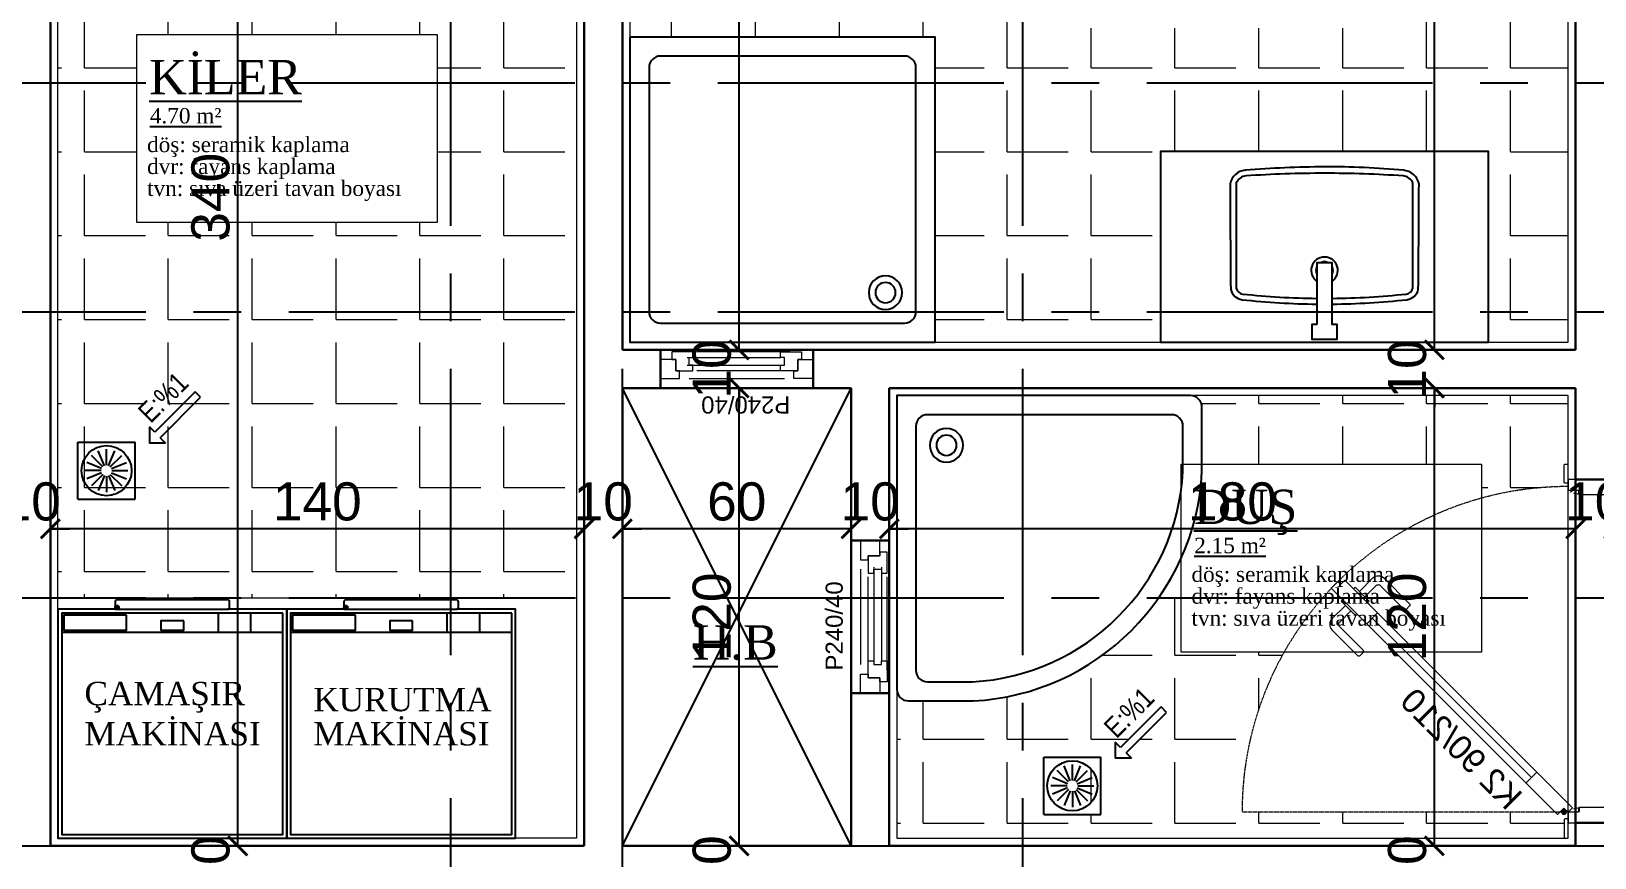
# Model space of a CAD drawing. Header units: millimetres. Extents: x 2778 to 13672, y 1832 to 5175.
# Drawn here: x 6771.6 to 7181.6, y 3662.1 to 3878.7 of the extents above; entities that cross this region are included whole.
import ezdxf

# ---------------------------------------------------------------- set-up
doc = ezdxf.new("R2010")
doc.units = ezdxf.units.MM
for name, pattern in [('CENTER2', [112.5, 75, -12.5, 12.5, -12.5]), ('DASHDOT2', [12.7, 6.35, -3.175, 0, -3.175]), ('DOTX2', [0.5, 0, -0.5])]:
    doc.linetypes.add(name, pattern=pattern)
doc.layers.add('7-DCR-FRN', color=8, linetype='Continuous')
doc.layers.add('Yazi', color=7, linetype='Continuous')
for name, color, linetype, lineweight in [('aks', 251, 'DASHDOT2', 35), ('duvar', 232, 'Continuous', 30), ('ince', 37, 'Continuous', 0), ('iz', 1, 'DOTX2', 20), ('kapı', 3, 'Continuous', 18), ('pencere', 4, 'Continuous', 18), ('sıva iç', 21, 'Continuous', 0), ('tefriş', 252, 'Continuous', 5), ('yazı', 11, 'Continuous', 20), ('z - tarama', 251, 'Continuous', 18), ('ölçü dış', 192, 'Continuous', 20), ('ÖLÇÜ İÇ', 7, 'Continuous', 9)]:
    doc.layers.add(name, color=color, linetype=linetype, lineweight=lineweight)
doc.styles.get("Standard").update_dxf_attribs({"font": 'arial.ttf'})
doc.styles.add('swis', font='swissc.ttf', dxfattribs={"height": 10})
doc.styles.add('Times roman', font='times.ttf')
doc.dimstyles.new('zulay iç ölçü', dxfattribs={"dimtxt": 10, "dimasz": 5, "dimexe": 0.18, "dimexo": 0, "dimgap": 2, "dimtad": 3, "dimdec": 0, "dimzin": 0, "dimdsep": 46, "dimtxsty": 'Standard', "dimblk": 'ARCHTICK', "dimcen": 0.09, "dimse1": 1, "dimse2": 1, "dimadec": 0, "dimazin": 0, "dimtfac": 1, "dimtdec": 0, "dimtix": 1, "dimtofl": 0, "dimtmove": 0, "dimatfit": 3, "dimldrblk": 'ARCHTICK', "dimfxl": 1, "dimtolj": 1, "dimtzin": 0, "dimarcsym": 0})
pattern_1 = [(0, (-1057024.51, 409725.164), (0, 22), [16, -6]), (90, (-1057024.51, 409725.164), (-22, 1e-15), [16, -6])]

# ---------------------------------------------------------------- blocks, each defined once
blk = doc.blocks.new('*U489')
at = {"layer": '7-DCR-FRN', "linetype": 'Continuous'}
for points in [[(15.5, 5, 0.414214), (15, 4.5), (15, 3, 0.414214), (15.5, 2.5), (44.5, 2.5, 0.414214), (45, 3), (45, 5), (60, 5), (60, 65), (0, 65), (0, 5)], [(45, 5), (15.5, 5, 0.414214), (15, 4.5), (15, 3, 0.414214), (15.5, 2.5), (44.5, 2.5, 0.414214), (45, 3)]]:
    blk.add_lwpolyline(points, format="xyb", close=True, dxfattribs=at)
for points in [[(1, 6), (59, 6), (59, 64), (1, 64)], [(1, 6), (59, 6), (59, 11), (1, 11)], [(1, 6), (18, 6), (18, 11), (1, 11)], [(27, 8), (33, 8), (33, 10.5), (27, 10.5)], [(42, 6.5), (58.5, 6.5), (58.5, 10.5), (42, 10.5)]]:
    blk.add_lwpolyline(points, close=True, dxfattribs=at)
blk.add_lwpolyline([(9.5, 6), (9.5, 11)], dxfattribs=at)
for radius in [0.5, 0.25]:
    blk.add_circle((44.5, 4.5), radius, dxfattribs=at)
blk = doc.blocks.new('eğim çizgisi')
at = {"layer": 'Yazi'}
for p, q in [((1343.11, 4120.2), (1332.51, 4109.59)), ((1333.92, 4108.18), (1344.53, 4118.78)), ((1344.53, 4118.78), (1343.11, 4120.2)), ((1331.09, 4111.01), (1331.09, 4106.76)), ((1332.51, 4109.59), (1331.09, 4111.01)), ((1312.34, 4092.04), (1312.34, 4107.04)), ((1312.34, 4107.04), (1327.34, 4107.04)), ((1319.31, 4100.84), (1317.69, 4104.74)), ((1319.84, 4100.95), (1319.84, 4105.17)), ((1320.38, 4100.84), (1322, 4104.74)), ((1327.34, 4092.04), (1327.34, 4107.04)), ((1335.34, 4106.76), (1331.09, 4106.76)), ((1333.92, 4108.18), (1335.34, 4106.76)), ((1318.54, 4100.08), (1314.65, 4101.7)), ((1318.85, 4100.54), (1315.87, 4103.52)), ((1320.84, 4100.54), (1323.82, 4103.52)), ((1321.14, 4100.08), (1325.04, 4101.7)), ((1318.44, 4099.54), (1314.22, 4099.54)), ((1318.54, 4099.01), (1314.65, 4097.39)), ((1318.85, 4098.55), (1315.87, 4095.57)), ((1319.31, 4098.24), (1317.69, 4094.35)), ((1319.84, 4098.14), (1319.84, 4093.92)), ((1320.38, 4098.24), (1322, 4094.35)), ((1320.84, 4098.55), (1323.82, 4095.57)), ((1321.14, 4099.01), (1325.04, 4097.39)), ((1321.25, 4099.54), (1325.47, 4099.54)), ((1312.34, 4092.04), (1327.34, 4092.04))]:
    blk.add_line(p, q, dxfattribs=at)
blk.add_circle((1319.84, 4099.54), 6.56, dxfattribs=at)
at = {"layer": 'Yazi', "style": 'swis'}
blk.add_text('E:%%%1', height=5.335, rotation=45, dxfattribs=at).set_placement((1331.42, 4111.73))
blk = doc.blocks.new('sadsfsfsf')
at = {"layer": 'ince'}
for p, q in [((0.7, 0), (-0.7, 0)), ((0, 0.7), (0, -0.7))]:
    blk.add_line(p, q, dxfattribs=at)
for radius in [0.6, 0.45]:
    blk.add_circle((0, 0), radius, dxfattribs=at)
blk = doc.blocks.new('eddeded')
at = {"layer": 'duvar'}
for p, q in [((-48.21, 54.38), (-38.21, 54.38)), ((-48.21, -35.62), (-38.21, -35.62))]:
    blk.add_line(p, q, dxfattribs=at)
at = {"layer": 'ince'}
blk.add_line((-26.6, -23.78), (15.13, 17.96), dxfattribs=at)
for points in [[(-50.21, 53.38), (-50.96, 53.38, -0.414214), (-51.21, 53.63), (-51.21, 58.13, -0.414214), (-50.96, 58.38), (-50.21, 58.38)], [(-36.21, 53.38), (-35.46, 53.38, 0.414214), (-35.21, 53.63), (-35.21, 58.13, 0.414214), (-35.46, 58.38), (-36.21, 58.38)], [(-50.21, -34.62), (-50.96, -34.62, 0.414214), (-51.21, -34.87), (-51.21, -39.37, 0.414214), (-50.96, -39.62), (-50.21, -39.62)], [(-36.21, -34.62), (-35.46, -34.62, -0.414214), (-35.21, -34.87), (-35.21, -39.37, -0.414214), (-35.46, -39.62), (-36.21, -39.62)]]:
    blk.add_lwpolyline(points, format="xyb", dxfattribs=at)
for points in [[(-39.11, 51.33), (-39.11, 50.38), (-37.81, 50.68), (-37.81, 50.81, -0.112206), (-37.91, 50.76), (-38.72, 50.57, -0.482314), (-39.02, 50.82), (-39.02, 51.24, -0.414214), (-38.77, 51.49), (-37.97, 51.49, -0.170049), (-37.81, 51.43), (-37.81, 51.58), (-38.86, 51.58, 0.414214)], [(17.08, 23.59), (18.49, 25), (14.96, 28.54, 0.414214), (12.13, 28.54), (5.41, 21.82, 0.414214), (5.41, 21.11), (6.12, 20.4, 0.414214), (6.83, 20.4), (12.84, 26.41, -0.414214), (14.25, 26.41)], [(20.76, 19.91), (22.17, 21.32), (25.71, 17.79, -0.414214), (25.71, 14.96), (18.99, 8.24, -0.414214), (18.28, 8.24), (17.58, 8.95, -0.414214), (17.58, 9.66), (23.59, 15.67, 0.414214), (23.59, 17.08)], [(-39.11, -31.62), (-39.11, -32.57, 0.414214), (-38.86, -32.82), (-37.81, -32.82), (-37.81, -32.67, -0.170049), (-37.97, -32.73), (-38.77, -32.73, -0.414214), (-39.02, -32.48), (-39.02, -32.06, -0.482314), (-38.72, -31.81), (-37.91, -32, -0.112206), (-37.81, -32.05), (-37.81, -31.92)]]:
    blk.add_lwpolyline(points, format="xyb", close=True, dxfattribs=at)
for points in [[(20.04, 25.7), (19.62, 26.12), (15.96, 22.47), (16.38, 22.04)], [(22.87, 22.87), (23.29, 22.44), (19.64, 18.79), (19.21, 19.21)]]:
    blk.add_lwpolyline(points, dxfattribs=at)
at = {"layer": 'iz', "ltscale": 0.1}
for p, q in [((-48.21, -35.62), (-48.21, 54.38)), ((-38.21, -35.62), (-38.21, 54.38)), ((-36.21, -32.82), (49.19, -32.82))]:
    blk.add_line(p, q, dxfattribs=at)
blk.add_arc((-36.22, -32.83), 85.41, 0.0042, 89.9958, dxfattribs=at)
at = {"layer": 'kapı'}
for p, q in [((13.72, 19.37), (16.54, 16.54)), ((-28.02, -22.36), (-25.19, -25.19))]:
    blk.add_line(p, q, dxfattribs=at)
for points in [[(-36.21, 54.38), (-36.21, 51.58), (-38.86, 51.58, 0.414214), (-39.11, 51.33), (-39.11, 50.38), (-50.21, 50.38), (-50.21, 54.38)], [(-50.21, -35.62), (-50.21, -31.62), (-39.11, -31.62), (-39.11, -32.57, 0.414214), (-38.86, -32.82), (-36.21, -32.82), (-36.21, -35.62), (-36.21, -35.62)]]:
    blk.add_lwpolyline(points, format="xyb", dxfattribs=at)
blk.add_lwpolyline([(-36.21, -32.82), (-35.15, -31.76), (-33.46, -33.46), (25.87, 25.87), (24.17, 27.57), (23.47, 26.86), (22.33, 27.99), (-37.35, -31.69), (-36.21, -32.82)], dxfattribs=at)
at = {"layer": 'sıva iç'}
for p, q in [((-48.21, 54.38), (-50.21, 54.38)), ((-38.21, 54.38), (-36.21, 54.38)), ((-48.21, -35.62), (-50.21, -35.62)), ((-36.21, -35.62), (-38.21, -35.62))]:
    blk.add_line(p, q, dxfattribs=at)
at = {"layer": 'ölçü dış'}
blk.add_line((-38.21, -35.62), (-48.21, -35.62), dxfattribs=at)
at = {"layer": 'ince', "rotation": 90}
blk.add_blockref('sadsfsfsf', (-35.15, -32.82), dxfattribs=at)
at = {"layer": 'yazı'}
blk.add_text('K2 90/210', height=6.328, rotation=45, dxfattribs=at).set_placement((-20.24, -32.71))
blk = doc.blocks.new('*U39')
at = {"layer": '7-DCR-FRN'}
for points in [[(0, 3), (0, 80), (77, 80, -0.414214), (80, 77), (80, 60, -0.383838), (20, 0), (3, 0, -0.414214)], [(0, 3), (0, 80), (77, 80, -0.414214), (80, 77), (80, 60, -0.383838), (20, 0), (3, 0, -0.414214)], [(5, 8), (5, 72, -0.414214), (8, 75), (72, 75, -0.414214), (75, 72), (75, 60.13, -0.382578), (19.87, 5), (8, 5, -0.414214)]]:
    blk.add_lwpolyline(points, format="xyb", close=True, dxfattribs=at)
for radius in [4.4, 2.65]:
    blk.add_circle((13, 67), radius, dxfattribs=at)
blk = doc.blocks.new('HJHJJKJK')
at = {"layer": 'duvar'}
for p, q in [((755300.98, -267417.82), (755300.98, -267427.82)), ((755340.98, -267417.82), (755340.98, -267427.82))]:
    blk.add_line(p, q, dxfattribs=at)
at = {"layer": 'ince'}
for p, q in [((755306.98, -267422.32), (755331.48, -267422.32)), ((755333.48, -267420.32), (755308.48, -267420.32)), ((755306.98, -267427.32), (755331.48, -267427.32))]:
    blk.add_line(p, q, dxfattribs=at)
for points in [[(755333.98, -267423.82), (755309.48, -267423.82)], [(755333.98, -267425.82), (755309.48, -267425.82)]]:
    blk.add_lwpolyline(points, dxfattribs=at)
at = {"layer": 'iz'}
for p, q in [((755300.98, -267417.82), (755340.98, -267417.82)), ((755340.98, -267427.82), (755300.98, -267427.82))]:
    blk.add_line(p, q, dxfattribs=at)
at = {"layer": 'pencere'}
for points in [[(755300.98, -267420.32), (755305.98, -267420.32), (755305.98, -267422.32), (755304.98, -267422.32), (755304.98, -267425.32), (755300.98, -267425.32)], [(755340.98, -267420.32), (755335.98, -267420.32), (755335.98, -267422.32), (755336.98, -267422.32), (755336.98, -267425.32), (755340.98, -267425.32)]]:
    blk.add_lwpolyline(points, dxfattribs=at)
for points in [[(755303.98, -267425.32), (755304.98, -267425.32), (755304.98, -267422.32), (755309.48, -267422.32), (755309.48, -267423.82), (755308.48, -267423.82), (755308.48, -267425.82), (755309.48, -267425.82), (755309.48, -267427.32), (755303.98, -267427.32)], [(755337.98, -267425.32), (755336.98, -267425.32), (755336.98, -267422.32), (755332.48, -267422.32), (755332.48, -267423.82), (755333.48, -267423.82), (755333.48, -267425.82), (755332.48, -267425.82), (755332.48, -267427.32), (755337.98, -267427.32)]]:
    blk.add_lwpolyline(points, close=True, dxfattribs=at)
at = {"layer": 'yazı'}
blk.add_text('P240/40', height=4.491, dxfattribs=at).set_placement((755306.93, -267415.63))
blk = doc.blocks.new('*U317')
at = {"layer": '7-DCR-FRN'}
for points in [[(-32.5, -25), (32.5, -25), (48.5, -25), (48.5, 25), (32.5, 25), (-32.5, 25), (-37.5, 25), (-37.5, -25)], [(7.5, 20.33), (8.86, 20.33), (8.86, 24.19), (7.5, 24.19), (3.5, 24.19), (2.14, 24.19), (2.14, 20.33), (3.5, 20.33), (3.5, 4.19), (7.5, 4.19)]]:
    blk.add_lwpolyline(points, close=True, dxfattribs=at)
for points in [[(3.5, 15, 0.024321), (-16.06, 13.85, 0.320193), (-19.1, 11.15, 0.000772), (-19.28, -16.53, 0.334549), (-15.19, -20.08)], [(3.5, 13.5, 0.024302), (-15.9, 12.36, 0.320193), (-17.63, 10.82, 0.000005), (-17.63, -16.78)], [(-15.17, -18.58, 0.017241), (5.5, -19.29, 0.01717), (26.09, -18.59, 0.280439), (28.63, -16.78, -0.000001), (28.63, 10.82, 0.320193), (26.9, 12.36, 0.024302), (7.5, 13.5)], [(26.28, -20.08, 0.32911), (30.28, -16.53, 0.000772), (30.1, 11.15, 0.320193), (27.06, 13.85, 0.024321), (7.5, 15)], [(3.5, 9.04, 0.734238), (5.5, 2.67, 0.734238), (7.5, 9.04)], [(3.49, 7.18, 0.24035), (3.5, 5.14, 0.24035)], [(4.42, 4.19, 0.125276), (5.5, 3.92, 0.125276), (6.58, 4.19, 0.125276)], [(7.5, 5.14, 0.24035), (7.51, 7.18)], [(-15.28, -20.08, 0.022071), (5.5, -20.99, 0.01725), (26.28, -20.08, -0.004899), (26.19, -20.08)]]:
    blk.add_lwpolyline(points, format="xyb", dxfattribs=at)
blk.add_arc((-14.88, -15.59), 3, 203.4085, 266.0639, dxfattribs=at)
blk = doc.blocks.new('*U34')
at = {"layer": '7-DCR-FRN'}
blk.add_lwpolyline([(80, 0), (0, 0), (0, 80), (80, 80)], close=True, dxfattribs=at)
blk.add_lwpolyline([(80, 0), (0, 0), (0, 80), (80, 80)], close=True, dxfattribs=at)
blk.add_lwpolyline([(72, 5), (8, 5, -0.414214), (5, 8), (5, 72, -0.414214), (8, 75), (72, 75, -0.414214), (75, 72), (75, 8, -0.414214)], format="xyb", close=True, dxfattribs=at)
for radius in [4.4, 2.65]:
    blk.add_circle((13, 67), radius, dxfattribs=at)
blk = doc.blocks.new('_ArchTick')
at = {"color": 0, "linetype": 'ByBlock', "const_width": 0.15}
blk.add_lwpolyline([(-0.5, -0.5), (0.5, 0.5)], dxfattribs=at)
blk = doc.blocks.new('*D2393')
at = {"layer": 'Defpoints', "color": 0, "transparency": 16777216}
for p in [(6825.73, 3665.23), (6825.73, 3665.23), (6825.73, 3655.23)]:
    blk.add_point(p, dxfattribs=at)
at = {"layer": 'ÖLÇÜ İÇ', "color": 0, "lineweight": -2, "transparency": 16777216}
for p, q in [((6825.73, 3665.23), (6825.73, 3670.23)), ((6825.73, 3655.23), (6825.73, 3650.23))]:
    blk.add_line(p, q, dxfattribs=at)
at = {"layer": 'ÖLÇÜ İÇ', "color": 0, "lineweight": -2, "transparency": 16777216, "xscale": 5, "yscale": 5, "zscale": 5}
for p, rotation in [((6825.73, 3665.23), 270), ((6825.73, 3655.23), 90)]:
    blk.add_blockref('_ArchTick', p, dxfattribs=dict(at, rotation=rotation))
at = {"layer": 'ÖLÇÜ İÇ', "color": 0, "transparency": 16777216, "insert": (6818.63, 3660.23), "char_height": 10, "attachment_point": 5, "rotation": 90}
blk.add_mtext('\\A1;10', dxfattribs=at)
blk = doc.blocks.new('*D2394')
at = {"layer": 'Defpoints', "color": 0, "transparency": 16777216}
for p in [(6825.73, 4005.23), (6825.73, 4005.23), (6825.73, 3665.23)]:
    blk.add_point(p, dxfattribs=at)
at = {"layer": 'ÖLÇÜ İÇ', "color": 0, "lineweight": -2, "transparency": 16777216}
blk.add_line((6825.73, 3665.23), (6825.73, 4005.23), dxfattribs=at)
at = {"layer": 'ÖLÇÜ İÇ', "color": 0, "lineweight": -2, "transparency": 16777216, "xscale": 5, "yscale": 5, "zscale": 5}
for p, rotation in [((6825.73, 4005.23), 90), ((6825.73, 3665.23), 270)]:
    blk.add_blockref('_ArchTick', p, dxfattribs=dict(at, rotation=rotation))
at = {"layer": 'ÖLÇÜ İÇ', "color": 0, "transparency": 16777216, "insert": (6818.62, 3835.23), "char_height": 10, "attachment_point": 5, "rotation": 90}
blk.add_mtext('\\A1;340', dxfattribs=at)
blk = doc.blocks.new('*D2400')
at = {"layer": 'Defpoints', "color": 0, "transparency": 16777216}
for p in [(6957.19, 3665.23), (6957.8, 3665.23), (6957.8, 3655.23)]:
    blk.add_point(p, dxfattribs=at)
at = {"layer": 'ÖLÇÜ İÇ', "color": 0, "lineweight": -2, "transparency": 16777216}
for p, q in [((6957.19, 3665.23), (6957.19, 3670.23)), ((6957.19, 3655.23), (6957.19, 3650.23))]:
    blk.add_line(p, q, dxfattribs=at)
at = {"layer": 'ÖLÇÜ İÇ', "color": 0, "lineweight": -2, "transparency": 16777216, "xscale": 5, "yscale": 5, "zscale": 5}
for p, rotation in [((6957.19, 3665.23), 270), ((6957.19, 3655.23), 90)]:
    blk.add_blockref('_ArchTick', p, dxfattribs=dict(at, rotation=rotation))
at = {"layer": 'ÖLÇÜ İÇ', "color": 0, "transparency": 16777216, "insert": (6950.08, 3660.23), "char_height": 10, "attachment_point": 5, "rotation": 90}
blk.add_mtext('\\A1;10', dxfattribs=at)
blk = doc.blocks.new('*D2401')
at = {"layer": 'Defpoints', "color": 0, "transparency": 16777216}
for p in [(6957.19, 3785.23), (6957.19, 3785.23), (6957.8, 3665.23)]:
    blk.add_point(p, dxfattribs=at)
at = {"layer": 'ÖLÇÜ İÇ', "color": 0, "lineweight": -2, "transparency": 16777216}
blk.add_line((6957.19, 3665.23), (6957.19, 3785.23), dxfattribs=at)
at = {"layer": 'ÖLÇÜ İÇ', "color": 0, "lineweight": -2, "transparency": 16777216, "xscale": 5, "yscale": 5, "zscale": 5}
for p, rotation in [((6957.19, 3785.23), 90), ((6957.19, 3665.23), 270)]:
    blk.add_blockref('_ArchTick', p, dxfattribs=dict(at, rotation=rotation))
at = {"layer": 'ÖLÇÜ İÇ', "color": 0, "transparency": 16777216, "insert": (6950.08, 3725.23), "char_height": 10, "attachment_point": 5, "rotation": 90}
blk.add_mtext('\\A1;120', dxfattribs=at)
blk = doc.blocks.new('*D2402')
at = {"layer": 'Defpoints', "color": 0, "transparency": 16777216}
for p in [(6957.19, 3795.23), (6957.19, 3795.23), (6957.19, 3785.23)]:
    blk.add_point(p, dxfattribs=at)
at = {"layer": 'ÖLÇÜ İÇ', "color": 0, "lineweight": -2, "transparency": 16777216}
for p, q in [((6957.19, 3795.23), (6957.19, 3800.23)), ((6957.19, 3785.23), (6957.19, 3780.23))]:
    blk.add_line(p, q, dxfattribs=at)
at = {"layer": 'ÖLÇÜ İÇ', "color": 0, "lineweight": -2, "transparency": 16777216, "xscale": 5, "yscale": 5, "zscale": 5}
for p, rotation in [((6957.19, 3795.23), 270), ((6957.19, 3785.23), 90)]:
    blk.add_blockref('_ArchTick', p, dxfattribs=dict(at, rotation=rotation))
at = {"layer": 'ÖLÇÜ İÇ', "color": 0, "transparency": 16777216, "insert": (6950.08, 3790.23), "char_height": 10, "attachment_point": 5, "rotation": 90}
blk.add_mtext('\\A1;10', dxfattribs=at)
blk = doc.blocks.new('*D2403')
at = {"layer": 'Defpoints', "color": 0, "transparency": 16777216}
for p in [(6957.19, 3990.23), (6957.19, 3990.23), (6957.19, 3795.23)]:
    blk.add_point(p, dxfattribs=at)
at = {"layer": 'ÖLÇÜ İÇ', "color": 0, "lineweight": -2, "transparency": 16777216}
blk.add_line((6957.19, 3795.23), (6957.19, 3990.23), dxfattribs=at)
at = {"layer": 'ÖLÇÜ İÇ', "color": 0, "lineweight": -2, "transparency": 16777216, "xscale": 5, "yscale": 5, "zscale": 5}
for p, rotation in [((6957.19, 3990.23), 90), ((6957.19, 3795.23), 270)]:
    blk.add_blockref('_ArchTick', p, dxfattribs=dict(at, rotation=rotation))
at = {"layer": 'ÖLÇÜ İÇ', "color": 0, "transparency": 16777216, "insert": (6950.08, 3892.73), "char_height": 10, "attachment_point": 5, "rotation": 90}
blk.add_mtext('\\A1;195', dxfattribs=at)
blk = doc.blocks.new('*D2411')
at = {"layer": 'Defpoints', "color": 0, "transparency": 16777216}
for p in [(7139.08, 3665.23), (7139.53, 3665.23), (7139.08, 3655.23)]:
    blk.add_point(p, dxfattribs=at)
at = {"layer": 'ÖLÇÜ İÇ', "color": 0, "lineweight": -2, "transparency": 16777216}
for p, q in [((7139.53, 3665.23), (7139.53, 3670.23)), ((7139.53, 3655.23), (7139.53, 3650.23))]:
    blk.add_line(p, q, dxfattribs=at)
at = {"layer": 'ÖLÇÜ İÇ', "color": 0, "lineweight": -2, "transparency": 16777216, "xscale": 5, "yscale": 5, "zscale": 5}
for p, rotation in [((7139.53, 3665.23), 270), ((7139.53, 3655.23), 90)]:
    blk.add_blockref('_ArchTick', p, dxfattribs=dict(at, rotation=rotation))
at = {"layer": 'ÖLÇÜ İÇ', "color": 0, "transparency": 16777216, "insert": (7132.42, 3660.23), "char_height": 10, "attachment_point": 5, "rotation": 90}
blk.add_mtext('\\A1;10', dxfattribs=at)
blk = doc.blocks.new('*D2412')
at = {"layer": 'Defpoints', "color": 0, "transparency": 16777216}
for p in [(7139.53, 3785.23), (7139.53, 3785.23), (7139.08, 3665.23)]:
    blk.add_point(p, dxfattribs=at)
at = {"layer": 'ÖLÇÜ İÇ', "color": 0, "lineweight": -2, "transparency": 16777216}
blk.add_line((7139.53, 3665.23), (7139.53, 3785.23), dxfattribs=at)
at = {"layer": 'ÖLÇÜ İÇ', "color": 0, "lineweight": -2, "transparency": 16777216, "xscale": 5, "yscale": 5, "zscale": 5}
for p, rotation in [((7139.53, 3785.23), 90), ((7139.53, 3665.23), 270)]:
    blk.add_blockref('_ArchTick', p, dxfattribs=dict(at, rotation=rotation))
at = {"layer": 'ÖLÇÜ İÇ', "color": 0, "transparency": 16777216, "insert": (7132.42, 3725.23), "char_height": 10, "attachment_point": 5, "rotation": 90}
blk.add_mtext('\\A1;120', dxfattribs=at)
blk = doc.blocks.new('*D2413')
at = {"layer": 'Defpoints', "color": 0, "transparency": 16777216}
for p in [(7139.53, 3795.23), (7139.53, 3795.23), (7139.53, 3785.23)]:
    blk.add_point(p, dxfattribs=at)
at = {"layer": 'ÖLÇÜ İÇ', "color": 0, "lineweight": -2, "transparency": 16777216}
for p, q in [((7139.53, 3795.23), (7139.53, 3800.23)), ((7139.53, 3785.23), (7139.53, 3780.23))]:
    blk.add_line(p, q, dxfattribs=at)
at = {"layer": 'ÖLÇÜ İÇ', "color": 0, "lineweight": -2, "transparency": 16777216, "xscale": 5, "yscale": 5, "zscale": 5}
for p, rotation in [((7139.53, 3795.23), 270), ((7139.53, 3785.23), 90)]:
    blk.add_blockref('_ArchTick', p, dxfattribs=dict(at, rotation=rotation))
at = {"layer": 'ÖLÇÜ İÇ', "color": 0, "transparency": 16777216, "insert": (7132.42, 3790.23), "char_height": 10, "attachment_point": 5, "rotation": 90}
blk.add_mtext('\\A1;10', dxfattribs=at)
blk = doc.blocks.new('*D2414')
at = {"layer": 'Defpoints', "color": 0, "transparency": 16777216}
for p in [(7139.53, 4005.23), (7139.53, 4005.23), (7139.53, 3795.23)]:
    blk.add_point(p, dxfattribs=at)
at = {"layer": 'ÖLÇÜ İÇ', "color": 0, "lineweight": -2, "transparency": 16777216}
blk.add_line((7139.53, 3795.23), (7139.53, 4005.23), dxfattribs=at)
at = {"layer": 'ÖLÇÜ İÇ', "color": 0, "lineweight": -2, "transparency": 16777216, "xscale": 5, "yscale": 5, "zscale": 5}
for p, rotation in [((7139.53, 4005.23), 90), ((7139.53, 3795.23), 270)]:
    blk.add_blockref('_ArchTick', p, dxfattribs=dict(at, rotation=rotation))
at = {"layer": 'ÖLÇÜ İÇ', "color": 0, "transparency": 16777216, "insert": (7132.42, 3900.23), "char_height": 10, "attachment_point": 5, "rotation": 90}
blk.add_mtext('\\A1;210', dxfattribs=at)
blk = doc.blocks.new('*D2293')
at = {"layer": 'Defpoints', "color": 0, "transparency": 16777216}
for p in [(7176.58, 3748.33), (7176.58, 3748.33), (7186.58, 3748.33)]:
    blk.add_point(p, dxfattribs=at)
at = {"layer": 'ÖLÇÜ İÇ', "color": 0, "lineweight": -2, "transparency": 16777216}
for p, q in [((7176.58, 3748.33), (7171.58, 3748.33)), ((7186.58, 3748.33), (7191.58, 3748.33))]:
    blk.add_line(p, q, dxfattribs=at)
at = {"layer": 'ÖLÇÜ İÇ', "color": 0, "lineweight": -2, "transparency": 16777216, "xscale": 5, "yscale": 5, "zscale": 5}
blk.add_blockref('_ArchTick', (7176.58, 3748.33), dxfattribs=at)
at = {"layer": 'ÖLÇÜ İÇ', "color": 0, "lineweight": -2, "transparency": 16777216, "xscale": 5, "yscale": 5, "zscale": 5, "rotation": 180}
blk.add_blockref('_ArchTick', (7186.58, 3748.33), dxfattribs=at)
at = {"layer": 'ÖLÇÜ İÇ', "color": 0, "transparency": 16777216, "insert": (7181.58, 3755.44), "char_height": 10, "attachment_point": 5}
blk.add_mtext('\\A1;10', dxfattribs=at)
blk = doc.blocks.new('*D2294')
at = {"layer": 'Defpoints', "color": 0, "transparency": 16777216}
for p in [(6996.58, 3748.33), (6996.58, 3748.33), (7176.58, 3748.33)]:
    blk.add_point(p, dxfattribs=at)
at = {"layer": 'ÖLÇÜ İÇ', "color": 0, "lineweight": -2, "transparency": 16777216}
blk.add_line((7176.58, 3748.33), (6996.58, 3748.33), dxfattribs=at)
at = {"layer": 'ÖLÇÜ İÇ', "color": 0, "lineweight": -2, "transparency": 16777216, "xscale": 5, "yscale": 5, "zscale": 5, "rotation": 180}
blk.add_blockref('_ArchTick', (6996.58, 3748.33), dxfattribs=at)
at = {"layer": 'ÖLÇÜ İÇ', "color": 0, "lineweight": -2, "transparency": 16777216, "xscale": 5, "yscale": 5, "zscale": 5}
blk.add_blockref('_ArchTick', (7176.58, 3748.33), dxfattribs=at)
at = {"layer": 'ÖLÇÜ İÇ', "color": 0, "transparency": 16777216, "insert": (7086.58, 3755.44), "char_height": 10, "attachment_point": 5}
blk.add_mtext('\\A1;180', dxfattribs=at)
blk = doc.blocks.new('*D2295')
at = {"layer": 'Defpoints', "color": 0, "transparency": 16777216}
for p in [(6986.58, 3748.33), (6986.58, 3748.33), (6996.58, 3748.33)]:
    blk.add_point(p, dxfattribs=at)
at = {"layer": 'ÖLÇÜ İÇ', "color": 0, "lineweight": -2, "transparency": 16777216}
for p, q in [((6986.58, 3748.33), (6981.58, 3748.33)), ((6996.58, 3748.33), (7001.58, 3748.33))]:
    blk.add_line(p, q, dxfattribs=at)
at = {"layer": 'ÖLÇÜ İÇ', "color": 0, "lineweight": -2, "transparency": 16777216, "xscale": 5, "yscale": 5, "zscale": 5}
blk.add_blockref('_ArchTick', (6986.58, 3748.33), dxfattribs=at)
at = {"layer": 'ÖLÇÜ İÇ', "color": 0, "lineweight": -2, "transparency": 16777216, "xscale": 5, "yscale": 5, "zscale": 5, "rotation": 180}
blk.add_blockref('_ArchTick', (6996.58, 3748.33), dxfattribs=at)
at = {"layer": 'ÖLÇÜ İÇ', "color": 0, "transparency": 16777216, "insert": (6991.58, 3755.44), "char_height": 10, "attachment_point": 5}
blk.add_mtext('\\A1;10', dxfattribs=at)
blk = doc.blocks.new('*D2296')
at = {"layer": 'Defpoints', "color": 0, "transparency": 16777216}
for p in [(6926.58, 3748.33), (6926.58, 3748.33), (6986.58, 3748.33)]:
    blk.add_point(p, dxfattribs=at)
at = {"layer": 'ÖLÇÜ İÇ', "color": 0, "lineweight": -2, "transparency": 16777216}
blk.add_line((6986.58, 3748.33), (6926.58, 3748.33), dxfattribs=at)
at = {"layer": 'ÖLÇÜ İÇ', "color": 0, "lineweight": -2, "transparency": 16777216, "xscale": 5, "yscale": 5, "zscale": 5, "rotation": 180}
blk.add_blockref('_ArchTick', (6926.58, 3748.33), dxfattribs=at)
at = {"layer": 'ÖLÇÜ İÇ', "color": 0, "lineweight": -2, "transparency": 16777216, "xscale": 5, "yscale": 5, "zscale": 5}
blk.add_blockref('_ArchTick', (6986.58, 3748.33), dxfattribs=at)
at = {"layer": 'ÖLÇÜ İÇ', "color": 0, "transparency": 16777216, "insert": (6956.58, 3755.44), "char_height": 10, "attachment_point": 5}
blk.add_mtext('\\A1;60', dxfattribs=at)
blk = doc.blocks.new('*D2297')
at = {"layer": 'Defpoints', "color": 0, "transparency": 16777216}
for p in [(6916.58, 3748.33), (6916.58, 3748.33), (6926.58, 3748.33)]:
    blk.add_point(p, dxfattribs=at)
at = {"layer": 'ÖLÇÜ İÇ', "color": 0, "lineweight": -2, "transparency": 16777216}
for p, q in [((6916.58, 3748.33), (6911.58, 3748.33)), ((6926.58, 3748.33), (6931.58, 3748.33))]:
    blk.add_line(p, q, dxfattribs=at)
at = {"layer": 'ÖLÇÜ İÇ', "color": 0, "lineweight": -2, "transparency": 16777216, "xscale": 5, "yscale": 5, "zscale": 5}
blk.add_blockref('_ArchTick', (6916.58, 3748.33), dxfattribs=at)
at = {"layer": 'ÖLÇÜ İÇ', "color": 0, "lineweight": -2, "transparency": 16777216, "xscale": 5, "yscale": 5, "zscale": 5, "rotation": 180}
blk.add_blockref('_ArchTick', (6926.58, 3748.33), dxfattribs=at)
at = {"layer": 'ÖLÇÜ İÇ', "color": 0, "transparency": 16777216, "insert": (6921.58, 3755.44), "char_height": 10, "attachment_point": 5}
blk.add_mtext('\\A1;10', dxfattribs=at)
blk = doc.blocks.new('*D2298')
at = {"layer": 'Defpoints', "color": 0, "transparency": 16777216}
for p in [(6776.58, 3748.33), (6776.58, 3748.33), (6916.58, 3748.33)]:
    blk.add_point(p, dxfattribs=at)
at = {"layer": 'ÖLÇÜ İÇ', "color": 0, "lineweight": -2, "transparency": 16777216}
blk.add_line((6916.58, 3748.33), (6776.58, 3748.33), dxfattribs=at)
at = {"layer": 'ÖLÇÜ İÇ', "color": 0, "lineweight": -2, "transparency": 16777216, "xscale": 5, "yscale": 5, "zscale": 5, "rotation": 180}
blk.add_blockref('_ArchTick', (6776.58, 3748.33), dxfattribs=at)
at = {"layer": 'ÖLÇÜ İÇ', "color": 0, "lineweight": -2, "transparency": 16777216, "xscale": 5, "yscale": 5, "zscale": 5}
blk.add_blockref('_ArchTick', (6916.58, 3748.33), dxfattribs=at)
at = {"layer": 'ÖLÇÜ İÇ', "color": 0, "transparency": 16777216, "insert": (6846.58, 3755.44), "char_height": 10, "attachment_point": 5}
blk.add_mtext('\\A1;140', dxfattribs=at)
blk = doc.blocks.new('*D2299')
at = {"layer": 'Defpoints', "color": 0, "transparency": 16777216}
for p in [(6766.58, 3748.33), (6766.58, 3748.33), (6776.58, 3748.33)]:
    blk.add_point(p, dxfattribs=at)
at = {"layer": 'ÖLÇÜ İÇ', "color": 0, "lineweight": -2, "transparency": 16777216}
for p, q in [((6766.58, 3748.33), (6761.58, 3748.33)), ((6776.58, 3748.33), (6781.58, 3748.33))]:
    blk.add_line(p, q, dxfattribs=at)
at = {"layer": 'ÖLÇÜ İÇ', "color": 0, "lineweight": -2, "transparency": 16777216, "xscale": 5, "yscale": 5, "zscale": 5}
blk.add_blockref('_ArchTick', (6766.58, 3748.33), dxfattribs=at)
at = {"layer": 'ÖLÇÜ İÇ', "color": 0, "lineweight": -2, "transparency": 16777216, "xscale": 5, "yscale": 5, "zscale": 5, "rotation": 180}
blk.add_blockref('_ArchTick', (6776.58, 3748.33), dxfattribs=at)
at = {"layer": 'ÖLÇÜ İÇ', "color": 0, "transparency": 16777216, "insert": (6771.58, 3755.44), "char_height": 10, "attachment_point": 5}
blk.add_mtext('\\A1;10', dxfattribs=at)

msp = doc.modelspace()

# ---------------------------------------------------------------- hatches: boundary and pattern name
at = {"layer": 'z - tarama', "true_color": 0xffffff}
h = msp.add_hatch(dxfattribs=at)
h.set_pattern_fill('ANGLE', scale=80, style=0)
h.set_pattern_definition(pattern_1)
h.paths.add_polyline_path([(7356.58, 4105.23), (7464.58, 4105.23), (7464.58, 4113.87), (7463.58, 4113.87), (7463.58, 4118.87), (7464.58, 4118.87), (7464.58, 4233.23), (7442.24, 4233.23), (7442.24, 4232.23), (7437.24, 4232.23), (7437.24, 4233.23), (7434.24, 4233.23), (7356.58, 4233.23)])
h.paths.add_polyline_path([(7356.58, 4060.23), (7464.58, 4060.23), (7464.58, 4105.23), (7356.58, 4105.23)])
h.paths.add_polyline_path([(7356.58, 4017.23), (7359.64, 4017.23), (7359.64, 4018.23), (7364.64, 4018.23), (7364.64, 4017.23), (7367.64, 4017.23), (7452.64, 4017.23), (7452.64, 4018.23), (7457.64, 4018.23), (7457.64, 4017.23), (7464.58, 4017.23), (7464.58, 4020.87), (7463.58, 4020.87), (7463.58, 4025.87), (7464.58, 4025.87), (7464.58, 4028.87), (7464.58, 4060.23), (7356.58, 4060.23)])
h.paths.add_polyline_path([(7031.58, 4017.23), (7069.16, 4017.23), (7069.16, 4018.23), (7074.16, 4018.23), (7074.16, 4017.23), (7077.16, 4017.23), (7162.16, 4017.23), (7162.16, 4018.23), (7167.16, 4018.23), (7167.16, 4017.23), (7356.58, 4017.23), (7356.58, 4060.23), (7031.58, 4060.23)])
h.paths.add_polyline_path([(7031.58, 4060.23), (7356.58, 4060.23), (7356.58, 4105.23), (7031.58, 4105.23)])
h.paths.add_polyline_path([(7031.58, 4105.23), (7356.58, 4105.23), (7356.58, 4235.23), (7341.58, 4235.23), (7341.58, 4145.23), (7031.58, 4145.23)])
h.paths.add_polyline_path([(7344.49, 4232.23), (7349.24, 4232.23), (7349.24, 4232.48, -0.414214), (7348.99, 4232.23), (7344.24, 4232.23), (7344.24, 4232.48, 0.414214)], flags=16)
h.paths.add_polyline_path([(6926.58, 4105.23), (7031.58, 4105.23), (7031.58, 4143.23), (6994.69, 4143.23), (6994.69, 4142.23), (6989.69, 4142.23), (6989.69, 4143.23), (6986.69, 4143.23), (6926.58, 4143.23)])
h.paths.add_polyline_path([(6926.58, 4060.23), (7031.58, 4060.23), (7031.58, 4105.23), (6926.58, 4105.23)])
h.paths.add_polyline_path([(6926.58, 4017.23), (7031.58, 4017.23), (7031.58, 4060.23), (6926.58, 4060.23)])
h.paths.add_polyline_path([(6881.58, 4017.23), (6926.58, 4017.23), (6926.58, 4060.23), (6881.58, 4060.23)])
h.paths.add_polyline_path([(6881.58, 4060.23), (6926.58, 4060.23), (6926.58, 4105.23), (6881.58, 4105.23)])
h.paths.add_polyline_path([(6881.58, 4105.23), (6926.58, 4105.23), (6926.58, 4143.23), (6901.69, 4143.23), (6901.69, 4142.23), (6896.69, 4142.23), (6896.69, 4143.23), (6881.58, 4143.23)])
h.paths.add_polyline_path([(6443.58, 4105.23), (6881.58, 4105.23), (6881.58, 4143.23), (6856.04, 4143.23), (6856.04, 4142.23), (6851.04, 4142.23), (6851.04, 4143.23), (6848.04, 4143.23), (6763.04, 4143.23), (6763.04, 4142.23), (6758.04, 4142.23), (6758.04, 4143.23), (6443.58, 4143.23)])
h.paths.add_polyline_path([(6592.44, 4060.23), (6881.58, 4060.23), (6881.58, 4105.23), (6443.58, 4105.23), (6443.58, 4062.23), (6448.58, 4062.23), (6448.58, 4060.23), (6482.68, 4060.23), (6482.68, 4099.49), (6592.44, 4099.49)])
h.paths.add_polyline_path([(6592.44, 4033.82), (6482.68, 4033.82), (6482.68, 4060.23), (6448.58, 4060.23), (6448.58, 4015.23), (6594.58, 4015.23), (6594.58, 4017.23), (6634.58, 4017.23), (6662.6, 4017.23), (6662.6, 4018.23), (6667.6, 4018.23), (6667.6, 4017.23), (6670.6, 4017.23), (6755.6, 4017.23), (6755.6, 4018.23), (6760.6, 4018.23), (6760.6, 4017.23), (6777.51, 4017.23), (6777.51, 4018.23), (6782.51, 4018.23), (6782.51, 4017.23), (6785.51, 4017.23), (6870.51, 4017.23), (6870.51, 4018.23), (6875.51, 4018.23), (6875.51, 4017.23), (6881.58, 4017.23), (6881.58, 4060.23), (6592.44, 4060.23)])
h.paths.add_polyline_path([(6448.58, 3955.23), (6594.58, 3955.23), (6594.58, 4015.23), (6448.58, 4015.23)])
h.paths.add_polyline_path([(6448.58, 3865.23), (6594.58, 3865.23), (6594.58, 3955.23), (6448.58, 3955.23)])
h.paths.add_polyline_path([(6448.58, 3850.23), (6594.58, 3850.23), (6594.58, 3865.23), (6448.58, 3865.23)])
h.paths.add_polyline_path([(6448.58, 3805.23), (6594.58, 3805.23), (6594.58, 3850.23), (6448.58, 3850.23)])
h.paths.add_polyline_path([(6443.58, 3667.23), (6594.58, 3667.23), (6594.58, 3805.23), (6448.58, 3805.23), (6448.58, 3803.23), (6443.58, 3803.23)])
at = {"layer": 'z - tarama'}
h = msp.add_hatch(dxfattribs=at)
h.set_pattern_fill('ANGLE', color=252, scale=80, style=0)
h.set_pattern_definition(pattern_1)
h.paths.add_polyline_path([(6881.58, 3955.23), (6914.58, 3955.23), (6914.58, 3988.23), (6881.58, 3988.23)])
h.paths.add_polyline_path([(6854.95, 3955.23), (6881.58, 3955.23), (6881.58, 3988.23), (6879.58, 3988.23), (6879.58, 4003.23), (6875.51, 4003.23), (6875.51, 4002.48, -0.414214), (6875.26, 4002.23), (6870.76, 4002.23, -0.414214), (6870.51, 4002.48), (6870.51, 4003.23), (6869.71, 4003.23, -0.150327)])
h.paths.add_polyline_path([(6778.58, 3955.23), (6828.92, 3955.23), (6783.68, 4000.48), (6785.38, 4002.17), (6784.31, 4003.23), (6782.51, 4003.23), (6782.51, 4002.48, -0.414214), (6782.26, 4002.23), (6778.58, 4002.23)])
h.paths.add_polyline_path([(6784.31, 4002.62), (6784.31, 4002.77, 0.414214), (6783.71, 4002.17), (6783.86, 4002.17, -0.414214)], flags=16)
h.paths.add_polyline_path([(6778.58, 3865.23), (6799.26, 3865.23), (6799.26, 3877.9), (6878.04, 3877.9), (6878.04, 3865.23), (6881.58, 3865.23), (6881.58, 3955.23), (6854.95, 3955.23, -0.047156), (6844.7, 3942.85), (6844.7, 3942.85), (6843, 3941.15), (6842.98, 3941.18, -0.191599), (6784.31, 3917.83), (6784.31, 3955.23), (6778.58, 3955.23)])
h.paths.add_polyline_path([(6881.58, 3865.23), (6914.58, 3865.23), (6914.58, 3955.23), (6881.58, 3955.23)])
h.paths.add_polyline_path([(6881.58, 3850.23), (6914.58, 3850.23), (6914.58, 3865.23), (6881.58, 3865.23)])
h.paths.add_polyline_path([(6881.58, 3805.23), (6914.58, 3805.23), (6914.58, 3850.23), (6881.58, 3850.23)])
h.paths.add_polyline_path([(6778.58, 3805.23), (6881.58, 3805.23), (6881.58, 3850.23), (6878.04, 3850.23), (6878.04, 3828.65), (6799.26, 3828.65), (6799.26, 3850.23), (6778.58, 3850.23)])
h.paths.add_polyline_path([(6778.58, 3850.23), (6799.26, 3850.23), (6799.26, 3865.23), (6778.58, 3865.23)])
h.paths.add_polyline_path([(6878.04, 3850.23), (6881.58, 3850.23), (6881.58, 3865.23), (6878.04, 3865.23)])
h.paths.add_polyline_path([(6782.18, 3987.26), (6820.22, 3949.23), (6826.93, 3955.94), (6788.9, 3993.97)], flags=9)
h.paths.add_polyline_path([(6881.58, 3730.23), (6914.58, 3730.23), (6914.58, 3805.23), (6881.58, 3805.23)])
h.paths.add_polyline_path([(6778.58, 3730.23), (6881.58, 3730.23), (6881.58, 3805.23), (6778.58, 3805.23)])
h = msp.add_hatch(dxfattribs=at)
h.set_pattern_fill('ANGLE', color=252, scale=80, style=0)
h.set_pattern_definition(pattern_1)
h.paths.add_polyline_path([(7160.36, 3917.83, -0.123941), (7119.92, 3928.02), (7119.92, 3879.56), (7041.14, 3879.56), (7041.14, 3928.81), (7118.47, 3928.81, -0.061239), (7101.69, 3941.18), (7101.67, 3941.15), (7099.97, 3942.85, -0.047156), (7089.72, 3955.23), (7031.58, 3955.23), (7031.58, 3865.23), (7174.58, 3865.23), (7174.58, 3955.23), (7160.36, 3955.23)])
h.paths.add_polyline_path([(7115.75, 3955.23), (7174.58, 3955.23), (7174.58, 4003.23), (7167.16, 4003.23), (7167.16, 4002.23), (7162.16, 4002.23), (7162.16, 4003.23), (7160.36, 4003.23), (7159.29, 4002.17), (7160.99, 4000.48)])
h.paths.add_polyline_path([(7160.36, 4002.62), (7160.36, 4002.77, 0.414214), (7159.76, 4002.17), (7159.91, 4002.17, -0.414214)], flags=16)
h.paths.add_polyline_path([(7031.58, 3955.23), (7089.72, 3955.23, -0.150327), (7074.96, 4003.23), (7074.16, 4003.23), (7074.16, 4002.23), (7069.16, 4002.23), (7069.16, 4003.23), (7033.58, 4003.23), (7033.58, 3988.23), (7031.58, 3988.23)])
h.paths.add_polyline_path([(6928.58, 3955.23), (7031.58, 3955.23), (7031.58, 3988.23), (6928.58, 3988.23)])
h.paths.add_polyline_path([(6982.62, 3957.18), (6981.21, 3955.76), (6970.6, 3966.37), (6969.19, 3964.96), (6969.19, 3969.2), (6973.43, 3969.2), (6972.01, 3967.78)], flags=16)
h.paths.add_polyline_path([(6965.44, 3968.92), (6950.44, 3968.92), (6950.44, 3983.92), (6965.44, 3983.92)], flags=16)
h.paths.add_polyline_path([(6951.37, 3976.42, -1), (6964.5, 3976.42, -1)], flags=0)
h.paths.add_polyline_path([(6985.08, 3926.18, -0.414214), (6975.08, 3916.18), (6940.08, 3916.18), (6928.58, 3916.18), (6928.58, 3877.23), (7008.58, 3877.23), (7008.58, 3865.23), (7031.58, 3865.23), (7031.58, 3955.23), (6928.58, 3955.23), (6928.58, 3952.18), (6940.08, 3952.18), (6975.08, 3952.18, -0.414214), (6985.08, 3942.18)])
h.paths.add_polyline_path([(7008.58, 3850.23), (7031.58, 3850.23), (7031.58, 3865.23), (7008.58, 3865.23)])
h.paths.add_polyline_path([(7008.58, 3805.23), (7031.58, 3805.23), (7031.58, 3850.23), (7008.58, 3850.23)])
h.paths.add_polyline_path([(7031.58, 3805.23), (7067.72, 3805.23), (7067.72, 3847.23), (7083.72, 3847.23), (7148.72, 3847.23), (7153.72, 3847.23), (7153.72, 3805.23), (7174.58, 3805.23), (7174.58, 3850.23), (7031.58, 3850.23)])
h.paths.add_polyline_path([(7031.58, 3797.23), (7067.72, 3797.23), (7067.72, 3805.23), (7031.58, 3805.23)])
h.paths.add_polyline_path([(7008.58, 3797.23), (7031.58, 3797.23), (7031.58, 3805.23), (7008.58, 3805.23)])
h.paths.add_polyline_path([(7153.72, 3797.23), (7174.58, 3797.23), (7174.58, 3805.23), (7153.72, 3805.23)])
h.paths.add_polyline_path([(7031.58, 3850.23), (7174.58, 3850.23), (7174.58, 3865.23), (7031.58, 3865.23)])
h.paths.add_polyline_path([(7160.25, 3985.02), (7126.69, 3951.46), (7119.98, 3958.18), (7153.54, 3991.74)], flags=9)
h.paths.add_polyline_path([(6963.78, 3960.43), (6975.43, 3948.78), (6981.23, 3954.58), (6969.58, 3966.23)], flags=9)
h = msp.add_hatch(dxfattribs=at)
h.set_pattern_fill('ANGLE', color=252, scale=80, style=0)
h.set_pattern_definition(pattern_1)
h.paths.add_polyline_path([(7078.58, 3765.27), (7151.92, 3765.27), (7151.92, 3756.43, -0.067231), (7174.58, 3759.49), (7174.58, 3760.29), (7173.58, 3760.29), (7173.58, 3765.29), (7174.58, 3765.29), (7174.58, 3783.23), (7075.58, 3783.23, -0.414214), (7078.58, 3780.23)])
h.paths.add_polyline_path([(7031.58, 3695.23), (7061.47, 3695.23), (7067.87, 3701.63), (7069.28, 3700.21), (7064.3, 3695.23), (7091.84, 3695.23, -0.065852), (7100.18, 3716.02), (7073.14, 3716.02), (7073.14, 3730.23), (7067.23, 3730.23, -0.176945), (7031.58, 3705.28)])
h.paths.add_polyline_path([(7031.58, 3667.23), (7173.83, 3667.29, -0.414214), (7173.58, 3667.54), (7173.58, 3672.29), (7174.58, 3672.29), (7174.58, 3674.09), (7174.12, 3674.09, -1), (7172.92, 3674.09), (7172.46, 3674.09), (7171.82, 3673.46), (7171.19, 3674.09), (7089.18, 3674.09, -0.062613), (7091.84, 3695.23), (7064.3, 3695.23), (7058.68, 3689.61), (7060.09, 3688.19), (7055.85, 3688.19), (7055.85, 3692.44), (7057.26, 3691.02), (7061.47, 3695.23), (7031.58, 3695.23)])
h.paths.add_polyline_path([(7052.1, 3673.48), (7037.1, 3673.48), (7037.1, 3688.48), (7052.1, 3688.48)], flags=16)
h.paths.add_polyline_path([(7051.16, 3680.98, -1), (7038.03, 3680.98, -1)], flags=0)
h.paths.add_polyline_path([(6998.58, 3667.23), (7031.58, 3667.23), (7031.58, 3695.23), (6998.58, 3695.23)])
h.paths.add_polyline_path([(6998.58, 3695.23), (7031.58, 3695.23), (7031.58, 3705.28, -0.052029), (7018.58, 3703.23), (7001.58, 3703.23, -0.414214), (6998.58, 3706.23)])
h.paths.add_polyline_path([(7056.24, 3691.16), (7067.89, 3702.81), (7062.09, 3708.61), (7050.44, 3696.96)], flags=9)

# ---------------------------------------------------------------- linework, layer by layer
at = {"layer": 'aks', "color": 251, "linetype": 'CENTER2', "lineweight": -3}
for points in [[(6881.58, 2140.23), (6881.58, 5100.23)], [(6926.58, 2140.23), (6926.58, 5100.23)], [(7031.58, 2140.23), (7031.58, 5100.23)], [(2901.58, 3865.23), (8131.58, 3865.23)], [(2901.58, 3805.23), (8131.58, 3805.23)], [(2901.58, 3730.23), (8131.58, 3730.23)], [(2901.58, 3665.23), (8131.58, 3665.23)]]:
    msp.add_lwpolyline(points, dxfattribs=at)
at = {"layer": 'duvar', "lineweight": 30}
for p, q in [((6776.58, 3665.23), (6776.58, 4005.23)), ((7176.58, 3795.23), (7176.58, 4005.23)), ((6916.58, 3665.23), (6916.58, 3990.23)), ((6926.58, 3795.23), (6926.58, 3990.23)), ((7176.58, 3795.23), (6926.58, 3795.23)), ((6926.58, 3665.23), (6926.58, 3785.23)), ((6926.58, 3695.23), (6926.58, 3785.23)), ((6986.58, 3785.23), (6926.58, 3785.23)), ((6986.58, 3665.23), (6986.58, 3785.23)), ((6996.58, 3785.23), (6996.58, 3665.23)), ((6996.58, 3665.23), (6996.58, 3785.23)), ((7176.58, 3785.23), (6996.58, 3785.23)), ((7176.58, 3665.23), (7176.58, 3785.23)), ((6916.58, 3665.23), (6776.58, 3665.23)), ((6986.58, 3665.23), (6926.58, 3665.23)), ((7176.58, 3665.23), (6996.58, 3665.23))]:
    msp.add_line(p, q, dxfattribs=at)
at = {"layer": 'sıva iç'}
for points in [[(6914.58, 3667.23), (6778.58, 3667.23), (6778.58, 4003.23), (6879.58, 4003.23), (6879.58, 3988.23), (6914.58, 3988.23)], [(7174.58, 4003.23), (7033.58, 4003.23), (7033.58, 3988.23), (6928.58, 3988.23), (6928.58, 3797.23), (7174.58, 3797.23)], [(7174.58, 3783.23), (6998.58, 3783.23), (6998.58, 3667.23), (7174.58, 3667.23)]]:
    msp.add_lwpolyline(points, close=True, dxfattribs=at)
msp.add_lwpolyline([(6778.58, 3730.23), (6914.58, 3730.23)], dxfattribs=at)
at = {"layer": 'Yazi', "color": 2}
for p, q in [((6986.58, 3665.23), (6926.58, 3785.23)), ((6926.58, 3665.23), (6986.58, 3785.23))]:
    msp.add_line(p, q, dxfattribs=at)
at = {"layer": 'yazı'}
for points in [[(6799.26, 3877.9), (6878.04, 3877.9), (6878.04, 3828.65), (6799.26, 3828.65)], [(7073.14, 3765.27), (7151.92, 3765.27), (7151.92, 3716.02), (7073.14, 3716.02)]]:
    msp.add_lwpolyline(points, close=True, dxfattribs=at)

# ---------------------------------------------------------------- block references
at = {"rotation": 180}
msp.add_blockref('*U317', (7116.22, 3822.23), dxfattribs=at)
at = {"layer": '7-DCR-FRN', "xscale": -1}
for name, p, rotation in [('*U34', (6928.58, 3797.23), 270), ('*U39', (7078.58, 3783.23), 90)]:
    msp.add_blockref(name, p, dxfattribs=dict(at, rotation=rotation))
at = {"layer": '7-DCR-FRN', "linetype": 'Continuous', "rotation": 180}
for p in [(6838.58, 3732.23), (6898.58, 3732.23)]:
    msp.add_blockref('*U489', p, dxfattribs=at)
at = {"layer": 'duvar', "lineweight": 30, "xscale": -1}
msp.add_blockref('eddeded', (7138.37, 3706.91), dxfattribs=at)
at = {"layer": 'sıva iç'}
for p, rotation in [((762277.56, -263632.59), 180), ((-260431.25, -751595.74), 90)]:
    msp.add_blockref('HJHJJKJK', p, dxfattribs=dict(at, rotation=rotation))
at = {"layer": 'tefriş'}
for p in [(5471.47, -335.97), (5724.75, -418.57)]:
    msp.add_blockref('eğim çizgisi', p, dxfattribs=at)

# ---------------------------------------------------------------- texts
at = {"layer": 'Yazi', "style": 'Times roman'}
for s, height, p in [('%%UKİLER', 8.996, (6802.53, 3862.22)), ('%%U4.70 m²', 4.037, (6802.67, 3854.57)), ('%%UDUŞ', 8.996, (7076.41, 3749.59)), ('%%U2.15 m²', 4.037, (7076.55, 3741.94)), ('ÇAMAŞIR', 6.122, (6785.52, 3702.1)), ('KURUTMA', 6.122, (6845.52, 3700.52)), ('MAKİNASI', 6.122, (6785.52, 3691.55)), ('MAKİNASI', 6.122, (6845.52, 3691.55))]:
    msp.add_text(s, height=height, dxfattribs=at).set_placement(p)
at = {"layer": 'Yazi', "color": 2, "style": 'Times roman'}
msp.add_text('%%UH.B', height=8.996, dxfattribs=at).set_placement((6945.07, 3714.06))
at = {"layer": 'yazı', "style": 'Times roman'}
for s, p in [('döş: seramik kaplama', (6801.95, 3847.05)), ('dvr: fayans kaplama', (6801.95, 3841.31)), ('tvn: sıva üzeri tavan boyası', (6801.95, 3835.57)), ('döş: seramik kaplama', (7075.83, 3734.43)), ('dvr: fayans kaplama', (7075.83, 3728.69)), ('tvn: sıva üzeri tavan boyası', (7075.83, 3722.94))]:
    msp.add_text(s, height=4.0366, dxfattribs=at).set_placement(p)

# ---------------------------------------------------------------- dimensions: what is measured, and where the dimension line sits
at = {"layer": 'ÖLÇÜ İÇ'}
for base, p1, p2, angle, picture, middle in [((6825.73, 4005.23), (6825.73, 3665.23), (6825.73, 4005.23), 270, '*D2394', (6818.62, 3835.23)), ((7139.53, 4005.23), (7139.53, 3795.23), (7139.53, 4005.23), 270, '*D2414', (7132.42, 3900.23)), ((6957.19, 3990.23), (6957.19, 3795.23), (6957.19, 3990.23), 270, '*D2403', (6950.08, 3892.73)), ((6957.19, 3795.23), (6957.19, 3785.23), (6957.19, 3795.23), 270, '*D2402', (6950.08, 3790.23)), ((7139.53, 3795.23), (7139.53, 3785.23), (7139.53, 3795.23), 270, '*D2413', (7132.42, 3790.23)), ((6957.19, 3785.23), (6957.8, 3665.23), (6957.19, 3785.23), 270, '*D2401', (6950.08, 3725.23)), ((7139.53, 3785.23), (7139.08, 3665.23), (7139.53, 3785.23), 270, '*D2412', (7132.42, 3725.23)), ((6766.58, 3748.33), (6776.58, 3748.33), (6766.58, 3748.33), 180, '*D2299', (6771.58, 3755.44)), ((6776.58, 3748.33), (6916.58, 3748.33), (6776.58, 3748.33), 180, '*D2298', (6846.58, 3755.44)), ((6916.58, 3748.33), (6926.58, 3748.33), (6916.58, 3748.33), 180, '*D2297', (6921.58, 3755.44)), ((6926.58, 3748.33), (6986.58, 3748.33), (6926.58, 3748.33), 180, '*D2296', (6956.58, 3755.44)), ((6986.58, 3748.33), (6996.58, 3748.33), (6986.58, 3748.33), 180, '*D2295', (6991.58, 3755.44)), ((6996.58, 3748.33), (7176.58, 3748.33), (6996.58, 3748.33), 180, '*D2294', (7086.58, 3755.44)), ((7176.58, 3748.33), (7186.58, 3748.33), (7176.58, 3748.33), 180, '*D2293', (7181.58, 3755.44))]:
    dim = msp.add_linear_dim(base=base, p1=p1, p2=p2, angle=angle, dimstyle='zulay iç ölçü', override={"dimtmove": 1}, dxfattribs=at)
    dim.commit()
    dim.dimension.update_dxf_attribs({"geometry": picture, "text_midpoint": middle})
for base, p1, p2, picture, middle in [((6825.73, 3665.23), (6825.73, 3655.23), (6825.73, 3665.23), '*D2393', (6818.63, 3660.23)), ((6957.19, 3665.23), (6957.8, 3655.23), (6957.8, 3665.23), '*D2400', (6950.08, 3660.23)), ((7139.53, 3665.23), (7139.08, 3655.23), (7139.08, 3665.23), '*D2411', (7132.42, 3660.23))]:
    dim = msp.add_linear_dim(base=base, p1=p1, p2=p2, angle=270, dimstyle='zulay iç ölçü', dxfattribs=at)
    dim.commit()
    dim.dimension.update_dxf_attribs({"geometry": picture, "text_midpoint": middle})

doc.saveas('drawing.dxf')
